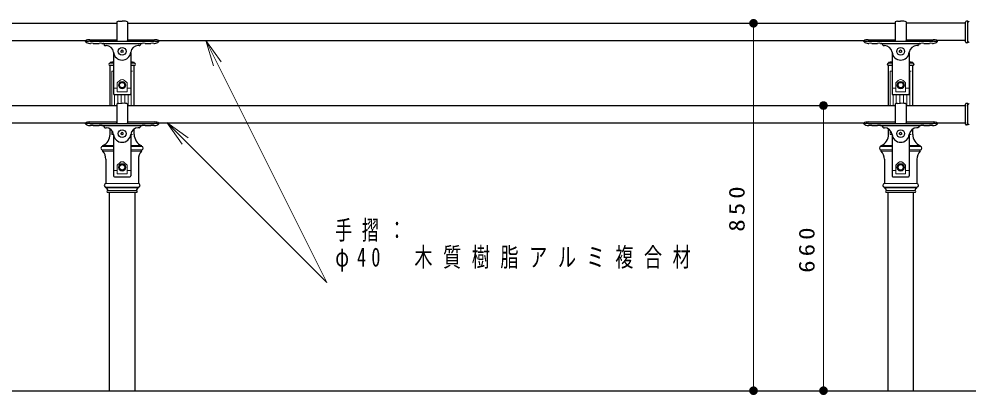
# Model space of a CAD drawing. Units: millimetres on the paper, scale 1:20. Extents: x -365 to 0, y 0 to 257.
# Drawn here: x -238 to -128.2, y 146.8 to 190.3 of the extents above; entities that cross this region are included whole.
import ezdxf

# ---------------------------------------------------------------- set-up
doc = ezdxf.new("R2010")
doc.units = ezdxf.units.MM
doc.layers.add('1_20', color=3, linetype='Continuous', lineweight=25)
doc.styles.add('ＭＳ ゴシック', font='')
doc.styles.get('ＭＳ ゴシック').set_extended_font_data('MS Gothic')

# ---------------------------------------------------------------- blocks, each defined once
blk = doc.blocks.new('filled_dot')
at = {"color": 0, "linetype": 'Continuous', "lineweight": -2, "const_width": 1.25}
blk.add_lwpolyline([(-0.625, 0, 1), (0.625, 0, 1)], format="xyb", close=True, dxfattribs=at)
blk = doc.blocks.new('open_arrow')
at = {"color": 0, "linetype": 'Continuous', "lineweight": -2}
blk.add_lwpolyline([(7.5, 1.25), (0, 0), (7.5, -1.25)], dxfattribs=at)

msp = doc.modelspace()

# ---------------------------------------------------------------- linework, layer by layer
at = {"layer": '1_20'}
for p, q in [((-226.452, 190.02), (-226.077, 190.029)), ((-225.702, 190.02), (-226.077, 190.029)), ((-136.452, 190.02), (-136.077, 190.029)), ((-135.702, 190.02), (-136.077, 190.029)), ((-128.327, 190.017), (-128.477, 190.017)), ((-128.327, 187.517), (-128.327, 190.017)), ((-325.452, 189.767), (-226.702, 189.767)), ((-226.702, 189.929), (-226.702, 187.752)), ((-225.452, 189.929), (-225.452, 187.752)), ((-225.452, 189.767), (-136.702, 189.767)), ((-136.702, 189.929), (-136.702, 187.752)), ((-135.452, 189.929), (-135.452, 187.752)), ((-128.577, 189.767), (-135.452, 189.767)), ((-128.577, 187.617), (-128.577, 189.917)), ((-229.837, 187.87), (-226.735, 187.87)), ((-226.71, 187.845), (-226.71, 187.76)), ((-225.445, 187.845), (-225.445, 187.76)), ((-225.42, 187.87), (-222.327, 187.87)), ((-139.837, 187.87), (-136.735, 187.87)), ((-136.71, 187.845), (-136.71, 187.76)), ((-135.445, 187.845), (-135.445, 187.76)), ((-135.42, 187.87), (-132.327, 187.87)), ((-321.854, 187.767), (-230.3, 187.767)), ((-230.327, 187.654), (-230.327, 187.746)), ((-229.827, 187.684), (-226.077, 187.684)), ((-229.827, 187.442), (-229.745, 187.442)), ((-229.409, 187.442), (-228.745, 187.442)), ((-228.409, 187.442), (-223.745, 187.442)), ((-228.202, 187.379), (-228.152, 187.255)), ((-228.059, 187.192), (-227.941, 187.192)), ((-226.702, 187.752), (-226.686, 187.752)), ((-226.452, 187.686), (-225.702, 187.686)), ((-226.077, 187.684), (-222.327, 187.684)), ((-225.468, 187.752), (-225.452, 187.752)), ((-224.095, 187.192), (-224.213, 187.192)), ((-223.952, 187.379), (-224.002, 187.255)), ((-223.409, 187.442), (-222.745, 187.442)), ((-222.409, 187.442), (-222.327, 187.442)), ((-221.854, 187.767), (-140.3, 187.767)), ((-221.827, 187.654), (-221.827, 187.746)), ((-140.327, 187.654), (-140.327, 187.746)), ((-139.827, 187.684), (-136.077, 187.684)), ((-139.827, 187.442), (-139.745, 187.442)), ((-139.409, 187.442), (-138.745, 187.442)), ((-138.409, 187.442), (-133.745, 187.442)), ((-138.202, 187.379), (-138.152, 187.255)), ((-138.059, 187.192), (-137.941, 187.192)), ((-136.702, 187.752), (-136.686, 187.752)), ((-136.452, 187.686), (-135.702, 187.686)), ((-136.077, 187.684), (-132.327, 187.684)), ((-135.468, 187.752), (-135.452, 187.752)), ((-134.095, 187.192), (-134.213, 187.192)), ((-133.952, 187.379), (-134.002, 187.255)), ((-133.409, 187.442), (-132.745, 187.442)), ((-132.409, 187.442), (-132.327, 187.442)), ((-128.577, 187.767), (-131.854, 187.767)), ((-131.827, 187.654), (-131.827, 187.746)), ((-128.327, 187.517), (-128.477, 187.517)), ((-227.077, 186.346), (-227.077, 181.617)), ((-226.077, 186.661), (-226.202, 186.589)), ((-226.202, 186.445), (-226.202, 186.589)), ((-226.077, 186.373), (-226.202, 186.445)), ((-225.952, 186.589), (-226.077, 186.661)), ((-225.952, 186.445), (-226.077, 186.373)), ((-225.952, 186.445), (-225.952, 186.589)), ((-225.077, 186.346), (-225.077, 181.617)), ((-137.077, 186.346), (-137.077, 181.617)), ((-136.077, 186.661), (-136.202, 186.589)), ((-136.202, 186.445), (-136.202, 186.589)), ((-136.077, 186.373), (-136.202, 186.445)), ((-135.952, 186.589), (-136.077, 186.661)), ((-135.952, 186.445), (-136.077, 186.373)), ((-135.952, 186.445), (-135.952, 186.589)), ((-135.077, 186.346), (-135.077, 181.617)), ((-227.473, 185.217), (-227.473, 185.167)), ((-227.077, 184.867), (-227.473, 184.867)), ((-227.473, 180.254), (-227.473, 184.867)), ((-224.682, 184.867), (-225.077, 184.867)), ((-224.682, 185.217), (-224.682, 185.167)), ((-224.682, 180.254), (-224.682, 184.867)), ((-137.473, 185.217), (-137.473, 185.167)), ((-137.077, 184.867), (-137.473, 184.867)), ((-137.473, 180.254), (-137.473, 184.867)), ((-134.682, 184.867), (-135.077, 184.867)), ((-134.682, 185.217), (-134.682, 185.167)), ((-134.682, 180.254), (-134.682, 184.867)), ((-226.265, 182.942), (-226.452, 182.617)), ((-226.452, 182.617), (-226.265, 182.292)), ((-225.89, 182.942), (-226.265, 182.942)), ((-225.702, 182.617), (-225.89, 182.942)), ((-225.89, 182.292), (-225.702, 182.617)), ((-136.265, 182.942), (-136.452, 182.617)), ((-136.452, 182.617), (-136.265, 182.292)), ((-135.89, 182.942), (-136.265, 182.942)), ((-135.702, 182.617), (-135.89, 182.942)), ((-135.89, 182.292), (-135.702, 182.617)), ((-226.977, 181.517), (-225.177, 181.517)), ((-226.265, 182.292), (-225.89, 182.292)), ((-136.977, 181.517), (-135.177, 181.517)), ((-136.265, 182.292), (-135.89, 182.292)), ((-325.452, 180.254), (-226.702, 180.254)), ((-226.702, 180.417), (-226.702, 178.24)), ((-226.452, 180.507), (-226.077, 180.517)), ((-225.702, 180.507), (-226.077, 180.517)), ((-225.452, 180.417), (-225.452, 178.24)), ((-225.452, 180.254), (-136.702, 180.254)), ((-136.702, 180.417), (-136.702, 178.24)), ((-136.452, 180.507), (-136.077, 180.517)), ((-135.702, 180.507), (-136.077, 180.517)), ((-135.452, 180.417), (-135.452, 178.24)), ((-135.452, 180.254), (-128.51, 180.254)), ((-128.577, 178.104), (-128.577, 180.404)), ((-128.327, 180.504), (-128.477, 180.504)), ((-128.327, 178.004), (-128.327, 180.504)), ((-321.869, 178.254), (-230.3, 178.254)), ((-230.327, 178.142), (-230.327, 178.234)), ((-229.837, 178.358), (-226.735, 178.358)), ((-229.827, 178.171), (-226.077, 178.171)), ((-229.827, 177.929), (-229.745, 177.929)), ((-229.409, 177.929), (-228.745, 177.929)), ((-228.409, 177.929), (-223.745, 177.929)), ((-226.71, 178.333), (-226.71, 178.247)), ((-226.702, 178.24), (-226.686, 178.24)), ((-226.452, 178.174), (-225.702, 178.174)), ((-226.077, 178.171), (-222.327, 178.171)), ((-225.468, 178.24), (-225.452, 178.24)), ((-225.445, 178.333), (-225.445, 178.247)), ((-225.42, 178.358), (-222.327, 178.358)), ((-223.409, 177.929), (-222.745, 177.929)), ((-222.409, 177.929), (-222.327, 177.929)), ((-221.869, 178.254), (-140.285, 178.254)), ((-221.827, 178.142), (-221.827, 178.234)), ((-140.327, 178.142), (-140.327, 178.234)), ((-139.837, 178.358), (-136.735, 178.358)), ((-139.827, 178.171), (-136.077, 178.171)), ((-139.827, 177.929), (-139.745, 177.929)), ((-139.409, 177.929), (-138.745, 177.929)), ((-138.409, 177.929), (-133.745, 177.929)), ((-136.71, 178.333), (-136.71, 178.247)), ((-136.702, 178.24), (-136.686, 178.24)), ((-136.452, 178.174), (-135.702, 178.174)), ((-136.077, 178.171), (-132.327, 178.171)), ((-135.468, 178.24), (-135.452, 178.24)), ((-135.445, 178.333), (-135.445, 178.247)), ((-135.42, 178.358), (-132.327, 178.358)), ((-133.409, 177.929), (-132.745, 177.929)), ((-132.409, 177.929), (-132.327, 177.929)), ((-131.869, 178.254), (-128.51, 178.254)), ((-131.827, 178.142), (-131.827, 178.234)), ((-128.327, 178.004), (-128.477, 178.004)), ((-228.202, 177.866), (-228.152, 177.742)), ((-228.059, 177.679), (-227.941, 177.679)), ((-227.473, 176.917), (-227.473, 177.543)), ((-227.077, 176.834), (-227.077, 172.104)), ((-226.077, 177.149), (-226.202, 177.077)), ((-226.202, 176.932), (-226.202, 177.077)), ((-226.077, 176.86), (-226.202, 176.932)), ((-225.952, 177.077), (-226.077, 177.149)), ((-225.952, 176.932), (-226.077, 176.86)), ((-225.952, 176.932), (-225.952, 177.077)), ((-225.077, 176.834), (-225.077, 172.104)), ((-224.682, 176.917), (-224.682, 177.543)), ((-224.095, 177.679), (-224.213, 177.679)), ((-223.952, 177.866), (-224.002, 177.742)), ((-138.202, 177.866), (-138.152, 177.742)), ((-138.059, 177.679), (-137.941, 177.679)), ((-137.473, 176.917), (-137.473, 177.543)), ((-137.077, 176.834), (-137.077, 172.104)), ((-136.077, 177.149), (-136.202, 177.077)), ((-136.202, 176.932), (-136.202, 177.077)), ((-136.077, 176.86), (-136.202, 176.932)), ((-135.952, 177.077), (-136.077, 177.149)), ((-135.952, 176.932), (-136.077, 176.86)), ((-135.952, 176.932), (-135.952, 177.077)), ((-135.077, 176.834), (-135.077, 172.104)), ((-134.682, 176.917), (-134.682, 177.543)), ((-134.095, 177.679), (-134.213, 177.679)), ((-133.952, 177.866), (-134.002, 177.742)), ((-228.327, 175.517), (-228.327, 175.617)), ((-228.327, 174.967), (-228.327, 175.117)), ((-223.827, 175.517), (-223.827, 175.617)), ((-223.827, 174.967), (-223.827, 175.117)), ((-138.327, 175.517), (-138.327, 175.617)), ((-138.327, 174.967), (-138.327, 175.117)), ((-133.827, 175.517), (-133.827, 175.617)), ((-133.827, 174.967), (-133.827, 175.117)), ((-227.952, 174.044), (-227.952, 171.217)), ((-224.202, 174.044), (-224.202, 171.217)), ((-137.952, 174.044), (-137.952, 171.217)), ((-134.202, 174.044), (-134.202, 171.217)), ((-226.265, 173.429), (-226.452, 173.104)), ((-226.452, 173.104), (-226.265, 172.779)), ((-225.89, 173.429), (-226.265, 173.429)), ((-226.265, 172.779), (-225.89, 172.779)), ((-225.702, 173.104), (-225.89, 173.429)), ((-225.89, 172.779), (-225.702, 173.104)), ((-136.265, 173.429), (-136.452, 173.104)), ((-136.452, 173.104), (-136.265, 172.779)), ((-135.89, 173.429), (-136.265, 173.429)), ((-136.265, 172.779), (-135.89, 172.779)), ((-135.702, 173.104), (-135.89, 173.429)), ((-135.89, 172.779), (-135.702, 173.104)), ((-226.977, 172.004), (-225.177, 172.004)), ((-136.977, 172.004), (-135.177, 172.004)), ((-227.952, 170.717), (-227.952, 170.817)), ((-224.202, 170.717), (-224.202, 170.817)), ((-137.952, 170.717), (-137.952, 170.817)), ((-134.202, 170.717), (-134.202, 170.817)), ((-227.727, 170.217), (-224.427, 170.217)), ((-227.577, 170.217), (-227.577, 147.267)), ((-224.577, 147.267), (-224.577, 170.217)), ((-137.727, 170.217), (-134.427, 170.217)), ((-137.577, 170.217), (-137.577, 147.267)), ((-134.577, 147.267), (-134.577, 170.217)), ((-355.874, 147.267), (-123.577, 147.267))]:
    msp.add_line(p, q, dxfattribs=at)
at = {"layer": '1_20', "color": 7, "lineweight": 13}
for p, q in [((-153.085, 147.267), (-153.085, 189.767)), ((-216.41, 187.767), (-202.423, 159.775)), ((-227.077, 185.217), (-227.473, 185.217)), ((-227.077, 185.167), (-227.473, 185.167)), ((-224.682, 185.217), (-225.077, 185.217)), ((-224.682, 185.167), (-225.077, 185.167)), ((-137.077, 185.217), (-137.473, 185.217)), ((-137.077, 185.167), (-137.473, 185.167)), ((-134.682, 185.217), (-135.077, 185.217)), ((-134.682, 185.167), (-135.077, 185.167)), ((-227.136, 184.217), (-227.284, 184.217)), ((-227.284, 180.254), (-227.284, 184.217)), ((-225.019, 184.217), (-224.871, 184.217)), ((-225.019, 184.217), (-225.019, 180.254)), ((-137.136, 184.217), (-137.284, 184.217)), ((-137.284, 180.254), (-137.284, 184.217)), ((-135.019, 184.217), (-134.871, 184.217)), ((-135.019, 184.217), (-135.019, 180.254)), ((-226.652, 182.862), (-226.358, 183.152)), ((-226.652, 182.862), (-226.652, 181.859)), ((-225.502, 182.862), (-225.797, 183.152)), ((-225.502, 182.862), (-225.502, 181.859)), ((-136.652, 182.862), (-136.358, 183.152)), ((-136.652, 182.862), (-136.652, 181.859)), ((-135.502, 182.862), (-135.797, 183.152)), ((-135.502, 182.862), (-135.502, 181.859)), ((-227.077, 182.246), (-226.652, 182.246)), ((-226.959, 181.517), (-226.959, 180.254)), ((-226.652, 181.859), (-225.502, 181.859)), ((-226.582, 180.474), (-226.582, 181.517)), ((-226.177, 181.517), (-226.177, 180.514)), ((-225.767, 180.509), (-225.767, 181.517)), ((-225.502, 182.246), (-225.077, 182.246)), ((-225.373, 180.254), (-225.373, 181.517)), ((-137.077, 182.246), (-136.652, 182.246)), ((-136.959, 181.517), (-136.959, 180.254)), ((-136.652, 181.859), (-135.502, 181.859)), ((-136.582, 180.474), (-136.582, 181.517)), ((-136.177, 181.517), (-136.177, 180.514)), ((-135.767, 180.509), (-135.767, 181.517)), ((-135.502, 182.246), (-135.077, 182.246)), ((-135.373, 180.254), (-135.373, 181.517)), ((-144.999, 147.267), (-144.999, 180.254)), ((-220.923, 178.275), (-202.423, 159.775)), ((-227.284, 176.917), (-227.284, 177.381)), ((-227.284, 176.917), (-227.136, 176.917)), ((-225.019, 177.146), (-225.019, 176.917)), ((-224.871, 176.917), (-225.019, 176.917)), ((-137.284, 176.917), (-137.284, 177.381)), ((-137.284, 176.917), (-137.136, 176.917)), ((-135.019, 177.146), (-135.019, 176.917)), ((-134.871, 176.917), (-135.019, 176.917)), ((-228.327, 175.617), (-227.077, 175.617)), ((-227.077, 175.517), (-228.327, 175.517)), ((-227.077, 175.117), (-228.327, 175.117)), ((-227.077, 174.967), (-228.327, 174.967)), ((-225.077, 175.617), (-223.827, 175.617)), ((-223.827, 175.517), (-225.077, 175.517)), ((-223.827, 175.117), (-225.077, 175.117)), ((-223.827, 174.967), (-225.077, 174.967)), ((-138.327, 175.617), (-137.077, 175.617)), ((-137.077, 175.517), (-138.327, 175.517)), ((-137.077, 175.117), (-138.327, 175.117)), ((-137.077, 174.967), (-138.327, 174.967)), ((-135.077, 175.617), (-133.827, 175.617)), ((-133.827, 175.517), (-135.077, 175.517)), ((-133.827, 175.117), (-135.077, 175.117)), ((-133.827, 174.967), (-135.077, 174.967)), ((-226.652, 173.35), (-226.358, 173.639)), ((-225.502, 173.35), (-225.797, 173.639)), ((-136.652, 173.35), (-136.358, 173.639)), ((-135.502, 173.35), (-135.797, 173.639)), ((-227.077, 172.733), (-226.652, 172.733)), ((-226.652, 173.35), (-226.652, 172.346)), ((-225.502, 173.35), (-225.502, 172.346)), ((-225.502, 172.733), (-225.077, 172.733)), ((-137.077, 172.733), (-136.652, 172.733)), ((-136.652, 173.35), (-136.652, 172.346)), ((-135.502, 173.35), (-135.502, 172.346)), ((-135.502, 172.733), (-135.077, 172.733)), ((-226.652, 172.346), (-225.502, 172.346)), ((-136.652, 172.346), (-135.502, 172.346)), ((-224.202, 171.217), (-227.952, 171.217)), ((-224.202, 170.817), (-227.952, 170.817)), ((-227.952, 170.717), (-224.202, 170.717)), ((-227.727, 170.417), (-224.427, 170.417)), ((-134.202, 171.217), (-137.952, 171.217)), ((-134.202, 170.817), (-137.952, 170.817)), ((-137.952, 170.717), (-134.202, 170.717)), ((-137.727, 170.417), (-134.427, 170.417))]:
    msp.add_line(p, q, dxfattribs=at)
at = {"layer": '1_20'}
for centre, radius in [((-226.077, 186.517), 0.45), ((-136.077, 186.517), 0.45), ((-226.077, 182.617), 0.312), ((-136.077, 182.617), 0.312), ((-226.077, 177.004), 0.45), ((-136.077, 177.004), 0.45), ((-226.077, 173.104), 0.312), ((-136.077, 173.104), 0.312)]:
    msp.add_circle(centre, radius, dxfattribs=at)
at = {"layer": '1_20', "color": 7, "lineweight": 13}
for centre in [(-226.077, 182.617), (-136.077, 182.617), (-226.077, 173.104), (-136.077, 173.104)]:
    msp.add_circle(centre, 0.425, dxfattribs=at)
at = {"layer": '1_20'}
for centre, radius, start, end in [((-226.344, 189.328), 0.7, 98.89234, 120.77855), ((-225.81, 189.328), 0.7, 59.22145, 81.10766), ((-136.344, 189.328), 0.7, 98.89234, 120.77855), ((-135.81, 189.328), 0.7, 59.22145, 81.10766), ((-128.477, 189.917), 0.1, 90, 180), ((-128.252, 190.017), 0.075, 180, 0), ((-229.814, 186.746), 1.124, 90.67803, 117.17591), ((-226.735, 187.845), 0.025, 0, 90), ((-225.42, 187.845), 0.025, 90, 180), ((-222.34, 186.746), 1.124, 62.82409, 89.32197), ((-139.814, 186.746), 1.124, 90.67803, 117.17591), ((-136.735, 187.845), 0.025, 0, 90), ((-135.42, 187.845), 0.025, 90, 180), ((-132.34, 186.746), 1.124, 62.82409, 89.32197), ((-229.762, 182.316), 5.368, 90.69431, 96.04239), ((-229.825, 188.142), 0.7, 224.14072, 269.8083), ((-229.577, 185.925), 1.526, 83.66623, 96.33377), ((-228.577, 185.925), 1.526, 83.66623, 96.33377), ((-228.295, 187.342), 0.1, 21.80141, 90), ((-228.059, 187.292), 0.1, 201.80141, 270), ((-227.941, 186.317), 0.875, 6.1232, 90), ((-226.702, 187.76), 0.0075, 180, 270), ((-226.438, 188.186), 0.5, 238.15077, 268.41352), ((-225.716, 188.186), 0.5, 271.58648, 301.84923), ((-225.452, 187.76), 0.0075, 270, 0), ((-224.213, 186.317), 0.875, 90, 173.8768), ((-224.095, 187.292), 0.1, 270, 338.19859), ((-223.859, 187.342), 0.1, 90, 158.19859), ((-223.577, 185.925), 1.526, 83.66623, 96.33377), ((-222.577, 185.925), 1.526, 83.66623, 96.33377), ((-222.33, 188.142), 0.7, 270.1917, 315.85928), ((-222.392, 182.316), 5.368, 83.95761, 89.30569), ((-139.762, 182.316), 5.368, 90.69431, 96.04239), ((-139.825, 188.142), 0.7, 224.14072, 269.8083), ((-139.577, 185.925), 1.526, 83.66623, 96.33377), ((-138.577, 185.925), 1.526, 83.66623, 96.33377), ((-138.295, 187.342), 0.1, 21.80141, 90), ((-138.059, 187.292), 0.1, 201.80141, 270), ((-137.941, 186.317), 0.875, 6.1232, 90), ((-136.702, 187.76), 0.0075, 180, 270), ((-136.438, 188.186), 0.5, 238.15077, 268.41352), ((-135.716, 188.186), 0.5, 271.58648, 301.84923), ((-135.452, 187.76), 0.0075, 270, 0), ((-134.213, 186.317), 0.875, 90, 173.8768), ((-134.095, 187.292), 0.1, 270, 338.19859), ((-133.859, 187.342), 0.1, 90, 158.19859), ((-133.577, 185.925), 1.526, 83.66623, 96.33377), ((-132.577, 185.925), 1.526, 83.66623, 96.33377), ((-132.33, 188.142), 0.7, 270.1917, 315.85928), ((-132.392, 182.316), 5.368, 83.95761, 89.30569), ((-128.477, 187.617), 0.1, 180, 270), ((-128.252, 187.517), 0.075, 0, 180), ((-226.077, 186.317), 1, 174.26083, 180), ((-226.077, 186.517), 1, 186.1232, 270), ((-226.077, 186.517), 1, 270, 353.8768), ((-226.077, 186.317), 1, 0, 5.73917), ((-136.077, 186.317), 1, 174.26083, 180), ((-136.077, 186.517), 1, 186.1232, 270), ((-136.077, 186.517), 1, 270, 353.8768), ((-136.077, 186.317), 1, 0, 5.73917), ((-227.473, 185.017), 0.15, 90, 270), ((-226.077, 178.799), 6.568, 98.75788, 102.26889), ((-226.077, 178.799), 6.568, 77.73111, 81.24212), ((-224.682, 185.017), 0.15, 270, 90), ((-137.473, 185.017), 0.15, 90, 270), ((-136.077, 178.799), 6.568, 98.75788, 102.26889), ((-136.077, 178.799), 6.568, 77.73111, 81.24212), ((-134.682, 185.017), 0.15, 270, 90), ((-226.977, 181.617), 0.1, 180, 270), ((-225.177, 181.617), 0.1, 270, 0), ((-136.977, 181.617), 0.1, 180, 270), ((-135.177, 181.617), 0.1, 270, 0), ((-226.344, 179.815), 0.7, 98.89234, 120.77855), ((-225.81, 179.815), 0.7, 59.22145, 81.10766), ((-136.344, 179.815), 0.7, 98.89234, 120.77855), ((-135.81, 179.815), 0.7, 59.22145, 81.10766), ((-128.477, 180.404), 0.1, 90, 180), ((-128.252, 180.504), 0.075, 180, 0), ((-229.814, 177.234), 1.124, 90.67803, 117.17591), ((-229.762, 172.804), 5.368, 90.69431, 96.04239), ((-229.825, 178.629), 0.7, 224.14072, 269.8083), ((-229.577, 176.413), 1.526, 83.66623, 96.33377), ((-228.577, 176.413), 1.526, 83.66623, 96.33377), ((-228.295, 177.829), 0.1, 21.80141, 90), ((-226.735, 178.333), 0.025, 0, 90), ((-226.702, 178.247), 0.0075, 180, 270), ((-226.438, 178.674), 0.5, 238.15077, 268.41352), ((-225.716, 178.674), 0.5, 271.58648, 301.84923), ((-225.452, 178.247), 0.0075, 270, 0), ((-225.42, 178.333), 0.025, 90, 180), ((-223.859, 177.829), 0.1, 90, 158.19859), ((-223.577, 176.413), 1.526, 83.66623, 96.33377), ((-222.577, 176.413), 1.526, 83.66623, 96.33377), ((-222.33, 178.629), 0.7, 270.1917, 315.85928), ((-222.34, 177.234), 1.124, 62.82409, 89.32197), ((-222.392, 172.804), 5.368, 83.95761, 89.30569), ((-139.814, 177.234), 1.124, 90.67803, 117.17591), ((-139.762, 172.804), 5.368, 90.69431, 96.04239), ((-139.825, 178.629), 0.7, 224.14072, 269.8083), ((-139.577, 176.413), 1.526, 83.66623, 96.33377), ((-138.577, 176.413), 1.526, 83.66623, 96.33377), ((-138.295, 177.829), 0.1, 21.80141, 90), ((-136.735, 178.333), 0.025, 0, 90), ((-136.702, 178.247), 0.0075, 180, 270), ((-136.438, 178.674), 0.5, 238.15077, 268.41352), ((-135.716, 178.674), 0.5, 271.58648, 301.84923), ((-135.452, 178.247), 0.0075, 270, 0), ((-135.42, 178.333), 0.025, 90, 180), ((-133.859, 177.829), 0.1, 90, 158.19859), ((-133.577, 176.413), 1.526, 83.66623, 96.33377), ((-132.577, 176.413), 1.526, 83.66623, 96.33377), ((-132.33, 178.629), 0.7, 270.1917, 315.85928), ((-132.34, 177.234), 1.124, 62.82409, 89.32197), ((-132.392, 172.804), 5.368, 83.95761, 89.30569), ((-128.477, 178.104), 0.1, 180, 270), ((-128.252, 178.004), 0.075, 0, 180), ((-228.873, 176.906), 1.4, 292.93686, 0.43755), ((-228.059, 177.779), 0.1, 201.80141, 270), ((-227.941, 176.804), 0.875, 6.1232, 90), ((-226.077, 176.804), 1, 174.26083, 178.3249), ((-226.077, 177.004), 1, 186.1232, 270), ((-226.077, 177.004), 1, 270, 353.8768), ((-224.213, 176.804), 0.875, 90, 173.8768), ((-226.077, 176.804), 1, 1.6751, 5.73917), ((-223.282, 176.906), 1.4, 179.56245, 247.06314), ((-224.095, 177.779), 0.1, 270, 338.19859), ((-138.873, 176.906), 1.4, 292.93686, 0.43755), ((-138.059, 177.779), 0.1, 201.80141, 270), ((-137.941, 176.804), 0.875, 6.1232, 90), ((-136.077, 176.804), 1, 174.26083, 178.3249), ((-136.077, 177.004), 1, 186.1232, 270), ((-136.077, 177.004), 1, 270, 353.8768), ((-134.213, 176.804), 0.875, 90, 173.8768), ((-136.077, 176.804), 1, 1.6751, 5.73917), ((-133.282, 176.906), 1.4, 179.56245, 247.06314), ((-134.095, 177.779), 0.1, 270, 338.19859), ((-228.327, 175.317), 0.2, 90, 270), ((-229.352, 174.013), 1.4, 1.29396, 42.95511), ((-222.803, 174.013), 1.4, 137.04489, 178.70604), ((-223.827, 175.317), 0.2, 270, 90), ((-138.327, 175.317), 0.2, 90, 270), ((-139.352, 174.013), 1.4, 1.29396, 42.95511), ((-132.803, 174.013), 1.4, 137.04489, 178.70604), ((-133.827, 175.317), 0.2, 270, 90), ((-226.977, 172.104), 0.1, 180, 270), ((-225.177, 172.104), 0.1, 270, 0), ((-136.977, 172.104), 0.1, 180, 270), ((-135.177, 172.104), 0.1, 270, 0), ((-227.952, 171.017), 0.2, 90, 270), ((-228.076, 170.39), 0.35, 4.47753, 69.26226), ((-227.727, 170.317), 0.1, 90, 270), ((-224.078, 170.39), 0.35, 110.73774, 175.52247), ((-224.427, 170.317), 0.1, 270, 90), ((-224.202, 171.017), 0.2, 270, 90), ((-137.952, 171.017), 0.2, 90, 270), ((-138.076, 170.39), 0.35, 4.47753, 69.26226), ((-137.727, 170.317), 0.1, 90, 270), ((-134.078, 170.39), 0.35, 110.73774, 175.52247), ((-134.427, 170.317), 0.1, 270, 90), ((-134.202, 171.017), 0.2, 270, 90)]:
    msp.add_arc(centre, radius, start, end, dxfattribs=at)
at = {"layer": '1_20', "color": 7, "lineweight": 13}
for centre in [(-226.077, 182.867), (-136.077, 182.867), (-226.077, 173.354), (-136.077, 173.354)]:
    msp.add_arc(centre, 0.4, 45.46168, 134.53832, dxfattribs=at)

# ---------------------------------------------------------------- block references
at = {"layer": '1_20', "color": 7, "lineweight": 13, "xscale": 0.4, "yscale": 0.4}
for name, p, rotation in [('filled_dot', (-153.085, 189.767), 270), ('open_arrow', (-216.41, 187.767), 296.5), ('filled_dot', (-144.999, 180.254), 270), ('open_arrow', (-220.923, 178.275), 315), ('filled_dot', (-153.085, 147.267), 90), ('filled_dot', (-144.999, 147.267), 90)]:
    msp.add_blockref(name, p, dxfattribs=dict(at, rotation=rotation))

# ---------------------------------------------------------------- texts
at = {"layer": '1_20', "color": 7, "char_height": 1.833, "attachment_point": 8, "rotation": 90, "style": 'ＭＳ ゴシック'}
for s, insert in [('\\T1.33;\\W1.15;850', (-154.085, 168.517)), ('\\T1.33;\\W1.15;660', (-145.999, 163.761))]:
    msp.add_mtext(s, dxfattribs=dict(at, insert=insert))
at = {"layer": '1_20', "color": 7, "char_height": 2.199, "attachment_point": 4, "style": 'ＭＳ ゴシック'}
for s, insert in [('\\T1.58;\\W0.65;手摺：', (-201.439, 165.725)), ('\\T1.58;\\W0.7;φ40\u3000木質樹脂アルミ複合材', (-201.439, 162.425))]:
    msp.add_mtext(s, dxfattribs=dict(at, insert=insert))

doc.saveas('drawing.dxf')
